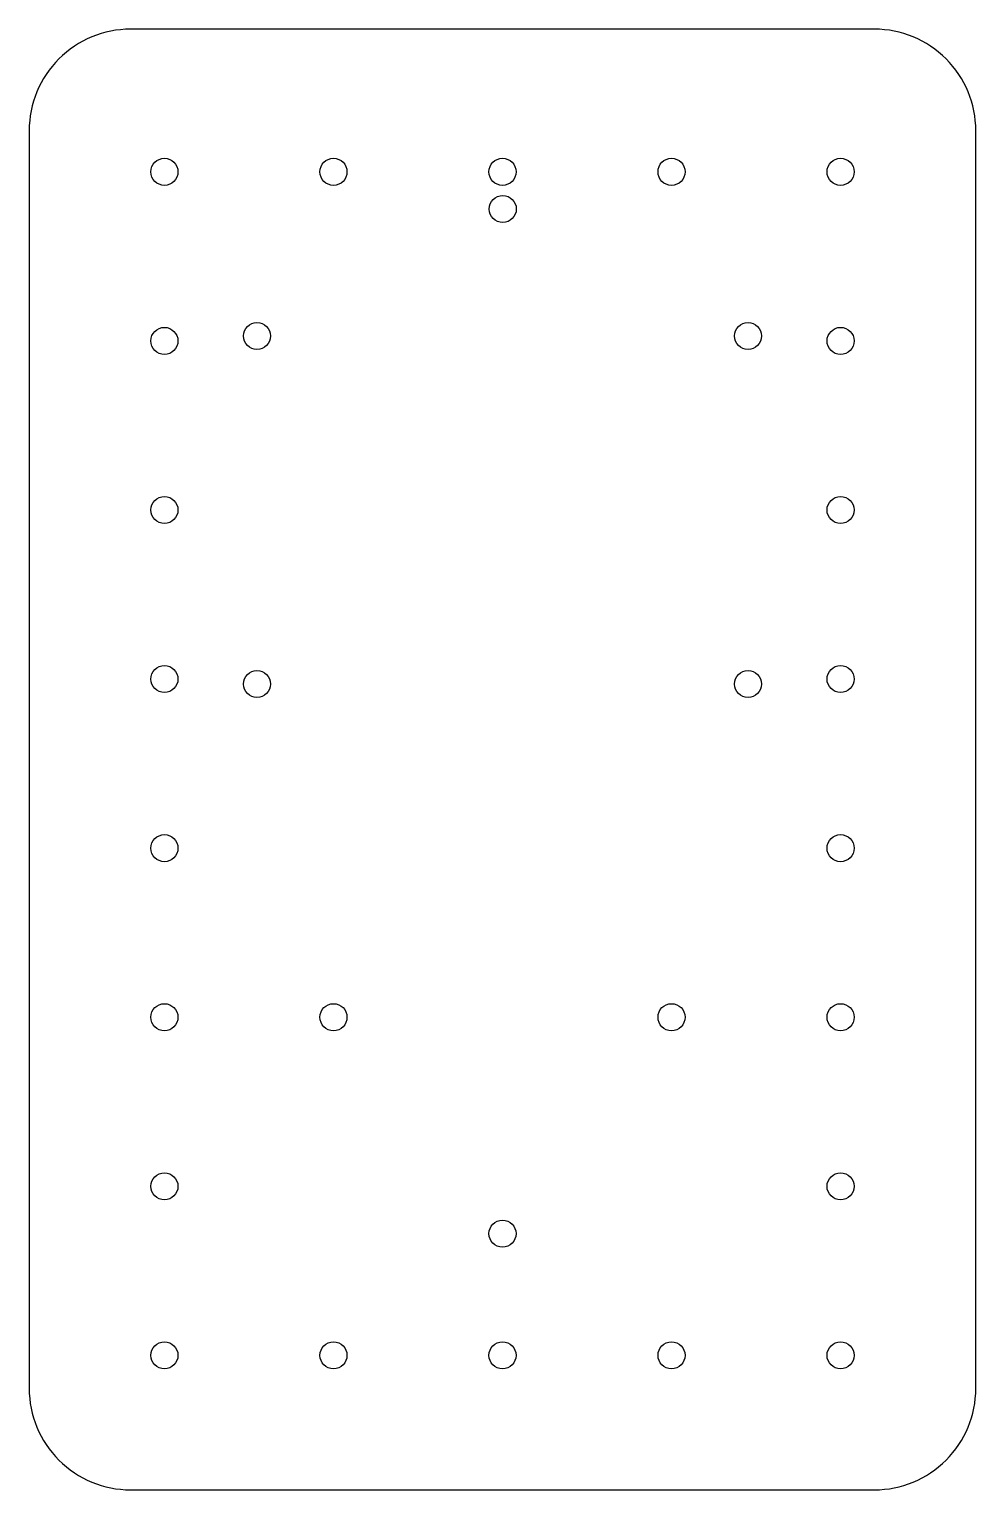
# Model space of a CAD drawing. Header units: millimetres. Extents: x -70 to 70, y -130 to 86.
import ezdxf

# ---------------------------------------------------------------- set-up
doc = ezdxf.new("R2010")
doc.units = ezdxf.units.MM
doc.layers.get('0').update_dxf_attribs({"linetype": 'CONTINUOUS'})

msp = doc.modelspace()

# ---------------------------------------------------------------- linework, layer by layer
msp.add_lwpolyline([(55, -129.88, 0.414214), (70, -114.88), (70, 71.09, 0.414214), (55, 86.09), (-55, 86.09, 0.414214), (-70, 71.09), (-70, -114.88, 0.414214), (-55, -129.88)], format="xyb", close=True)
for centre in [(-50, 65), (-25, 65), (0, 65), (25, 65), (50, 65), (0.04, 59.5), (-50, 40), (-36.31, 40.73), (36.31, 40.73), (50, 40), (-50, 15), (50, 15), (-50, -10), (50, -10), (-36.31, -10.73), (36.31, -10.73), (-50, -35), (50, -35), (-50, -60), (-25, -60), (25, -60), (50, -60), (-50, -85), (50, -85), (0, -92), (-50, -110), (-25, -110), (0, -110), (25, -110), (50, -110)]:
    msp.add_circle(centre, 2)

doc.saveas('drawing.dxf')
